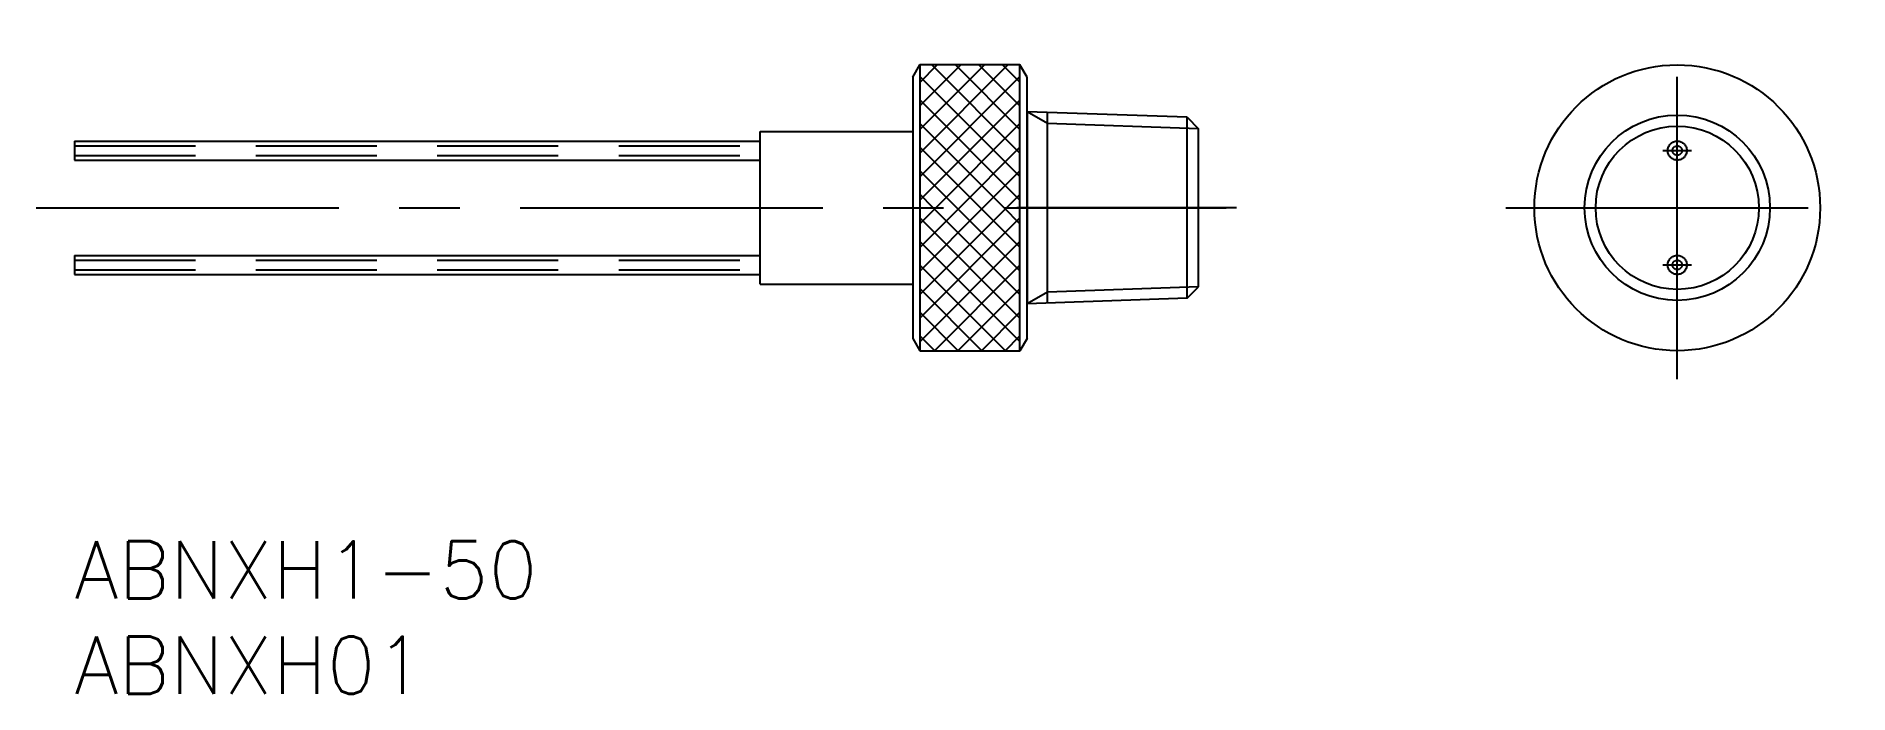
# Model space of a CAD drawing. Extents: x -2 to 93.1, y -8 to 26.5.
import ezdxf

# ---------------------------------------------------------------- set-up
doc = ezdxf.new("R2010")
doc.units = 0
doc.header["$LTSCALE"] = 0.5
doc.linetypes.add('CENTER', pattern=[50.8, 31.75, -6.35, 6.35, -6.35])
doc.linetypes.add('DASHED', pattern=[19.05, 12.7, -6.35])
doc.layers.get('0').update_dxf_attribs({"linetype": 'CONTINUOUS'})
for name, color, linetype in [('MSM_CENTER', 1, 'CENTER'), ('MSM_CONTINUOUS', 7, 'CONTINUOUS'), ('MSM_DASHED', 4, 'DASHED'), ('MSM_NARROW', 5, 'CONTINUOUS'), ('MSM_PART_NUMBER', 7, 'CONTINUOUS')]:
    doc.layers.add(name, color=color, linetype=linetype)
doc.styles.get("Standard").update_dxf_attribs({"font": 'txt.shx', "height": 3, "bigfont": 'bigfont.shx'})

# ---------------------------------------------------------------- blocks, each defined once
blk = doc.blocks.new('*U5')
at = {"layer": 'MSM_PART_NUMBER'}
blk.add_text('ABNXH1-50', height=3, dxfattribs=at).set_placement((0, -3))
blk = doc.blocks.new('*U6')
at = {"layer": 'MSM_PART_NUMBER'}
blk.add_text('ABNXH01', height=3, dxfattribs=at).set_placement((0, -8))
blk = doc.blocks.new('*X8')
at = {"color": 0}
for p, q in [((44.37, 20.37), (49.001, 25)), ((44.37, 21.607), (47.763, 25)), ((44.37, 22.844), (46.526, 25)), ((44.37, 24.082), (45.289, 25)), ((49.63, 20.374), (45.004, 25)), ((49.63, 21.612), (46.241, 25)), ((49.63, 22.849), (47.479, 25)), ((49.63, 24.087), (48.716, 25)), ((49.63, 19.137), (44.37, 24.396)), ((44.37, 19.132), (49.63, 24.391)), ((49.63, 17.899), (44.37, 23.159)), ((44.37, 17.895), (49.63, 23.154)), ((48.792, 17.5), (44.37, 21.921)), ((45.213, 17.5), (49.63, 21.917)), ((47.554, 17.5), (44.37, 20.684)), ((46.451, 17.5), (49.63, 20.679)), ((46.317, 17.5), (44.37, 19.446)), ((47.688, 17.5), (49.63, 19.442)), ((45.079, 17.5), (44.37, 18.209)), ((48.925, 17.5), (49.63, 18.204)), ((44.37, 12.945), (48.925, 17.5)), ((44.37, 14.182), (47.688, 17.5)), ((44.37, 15.42), (46.451, 17.5)), ((44.37, 16.657), (45.213, 17.5)), ((49.63, 12.95), (45.079, 17.5)), ((49.63, 14.187), (46.317, 17.5)), ((49.63, 15.425), (47.554, 17.5)), ((49.63, 16.662), (48.792, 17.5)), ((49.63, 11.712), (44.37, 16.972)), ((44.37, 11.707), (49.63, 16.967)), ((49.63, 10.475), (44.37, 15.734)), ((44.37, 10.47), (49.63, 15.729)), ((48.867, 10), (44.37, 14.497)), ((45.138, 10), (49.63, 14.492)), ((47.63, 10), (44.37, 13.259)), ((46.375, 10), (49.63, 13.254)), ((46.392, 10), (44.37, 12.022)), ((47.613, 10), (49.63, 12.017)), ((45.155, 10), (44.37, 10.784)), ((48.85, 10), (49.63, 10.78))]:
    blk.add_line(p, q, dxfattribs=at)

msp = doc.modelspace()

# ---------------------------------------------------------------- linework, layer by layer
at = {"layer": 'MSM_CENTER'}
for p, q in [((84.128, 8.5), (84.128, 26.5)), ((83.378, 20.5), (84.878, 20.5)), ((-2, 17.5), (60.453, 17.5)), ((61, 17.5), (49.459, 17.5)), ((75.128, 17.5), (93.128, 17.5)), ((83.378, 14.5), (84.878, 14.5))]:
    msp.add_line(p, q, dxfattribs=at)
at = {"layer": 'MSM_CONTINUOUS'}
for p, q in [((44, 24.359), (44.37, 25)), ((50, 24.359), (49.63, 25)), ((44, 24.359), (44, 10.641)), ((50, 10.641), (50, 24.359)), ((58.398, 22.246), (50, 22.54)), ((50, 22.54), (50, 12.46)), ((51.071, 12.498), (51.071, 22.502)), ((58.398, 22.246), (59, 21.644)), ((58.398, 12.754), (58.398, 22.246)), ((0, 21), (0, 20)), ((0, 21), (36, 21)), ((36, 13.5), (36, 21.5)), ((36, 21.5), (44, 21.5)), ((59, 13.356), (59, 21.644)), ((0, 20), (36, 20)), ((0, 15), (0, 14)), ((0, 15), (36, 15)), ((0, 14), (36, 14)), ((36, 13.5), (44, 13.5)), ((58.398, 12.754), (59, 13.356)), ((58.398, 12.754), (50, 12.46)), ((44, 10.641), (44.37, 10)), ((50, 10.641), (49.63, 10))]:
    msp.add_line(p, q, dxfattribs=at)
msp.add_lwpolyline([(44.37, 10), (49.63, 10), (49.63, 25), (44.37, 25)], close=True, dxfattribs=at)
for radius in [7.5, 4.864]:
    msp.add_circle((84.128, 17.5), radius, dxfattribs=at)
at = {"layer": 'MSM_DASHED'}
for p, q in [((0, 20.75), (36, 20.75)), ((0, 20.25), (36, 20.25)), ((0, 14.75), (36, 14.75)), ((0, 14.25), (36, 14.25))]:
    msp.add_line(p, q, dxfattribs=at)
for centre, radius in [((84.128, 20.5), 0.5), ((84.128, 20.5), 0.25), ((84.128, 14.5), 0.5), ((84.128, 14.5), 0.25)]:
    msp.add_circle(centre, radius, dxfattribs=at)
at = {"layer": 'MSM_NARROW'}
for p, q in [((51.071, 21.921), (50, 22.54)), ((59, 21.644), (51.071, 21.921)), ((59, 13.356), (51.071, 13.079)), ((51.071, 13.079), (50, 12.46))]:
    msp.add_line(p, q, dxfattribs=at)
msp.add_circle((84.128, 17.5), 4.283, dxfattribs=at)

# ---------------------------------------------------------------- block references
at = {"layer": 'MSM_CONTINUOUS'}
for name in ['*U5', '*U6']:
    msp.add_blockref(name, (0, 0), dxfattribs=at)
at = {"layer": 'MSM_NARROW', "linetype": 'CONTINUOUS'}
msp.add_blockref('*X8', (0, 0), dxfattribs=at)

doc.saveas('drawing.dxf')
